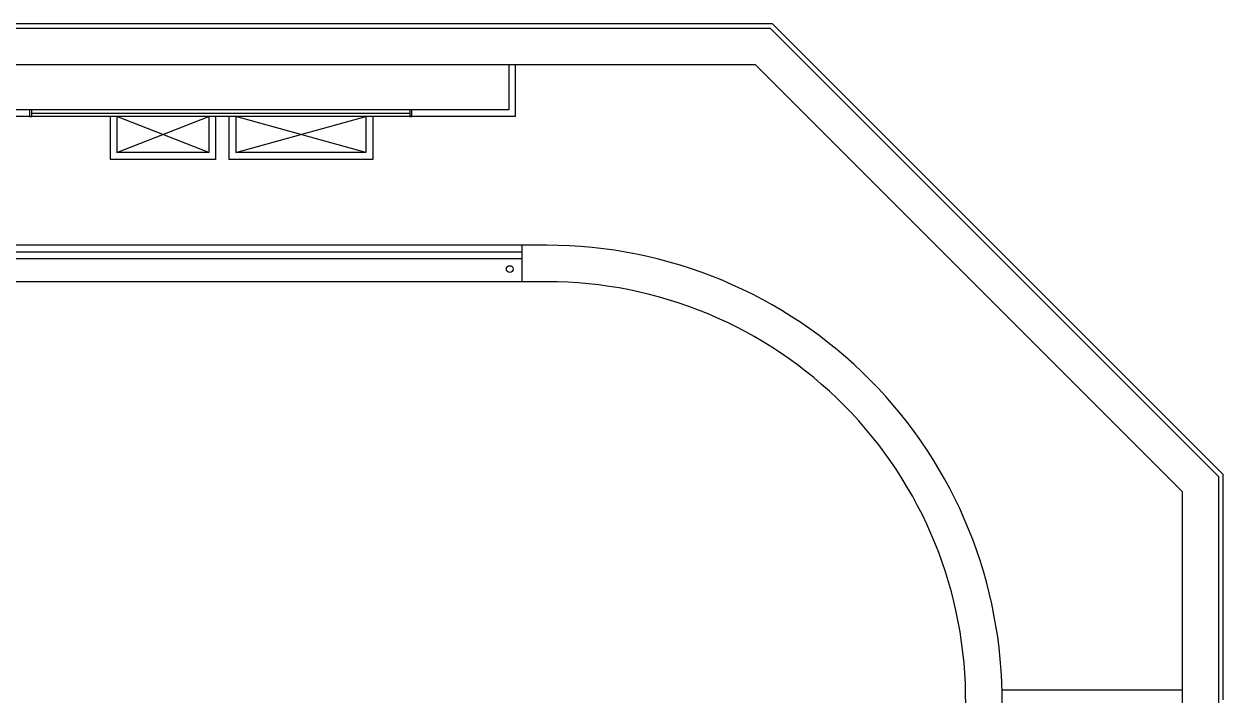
# Model space of a CAD drawing. Header units: millimetres. Extents: x 489570 to 664474, y -400689 to -233120.
# Drawn here: x 538886 to 565540, y -340549 to -325629 of the extents above; entities that cross this region are included whole.
import ezdxf
from ezdxf.lldxf.tags import DXFTag

# ---------------------------------------------------------------- set-up
doc = ezdxf.new("R2010")
doc.units = ezdxf.units.MM
doc.header["$LTSCALE"] = 10
doc.header["$MEASUREMENT"] = 0
for name, color, linetype in [('XREF BB LVL 3$0$X-WTC3-Level 3 segmented$0$DOOR', 2, 'Continuous'), ('XREF BB LVL 3$0$X-WTC3-Level 3 segmented$0$HAT', 251, 'Continuous'), ('XREF BB LVL 3$0$X-WTC3-Level 3 segmented$0$HID', 1, 'XREF BB LVL 3$0$X-WTC3-Level 3 segmented$0$HIDDEN'), ('XREF BB LVL 3$0$X-WTC3-Level 3 segmented$0$WAL', 7, 'Continuous')]:
    doc.layers.add(name, color=color, linetype=linetype)
tags = doc.linetypes.add('XREF BB LVL 3$0$X-WTC3-Level 3 segmented$0$HIDDEN', pattern=[0.375, 0.25, -0.125]).pattern_tags.tags
tags[6:7] = [DXFTag(74, 4), DXFTag(75, 0), DXFTag(340, '0'), DXFTag(46, 1.0), DXFTag(50, 0.0), DXFTag(44, 0.0), DXFTag(45, 0.0)]
tags[4:5] = [DXFTag(74, 4), DXFTag(75, 0), DXFTag(340, '0'), DXFTag(46, 1.0), DXFTag(50, 0.0), DXFTag(44, 0.0), DXFTag(45, 0.0)]

msp = doc.modelspace()

# ---------------------------------------------------------------- linework, layer by layer
at = {"layer": 'XREF BB LVL 3$0$X-WTC3-Level 3 segmented$0$DOOR'}
for p, q in [((547509.7, -327539.2), (539059.7, -327539.2)), ((547509.7, -327689.2), (539059.7, -327689.2))]:
    msp.add_line(p, q, dxfattribs=at)
for points in [[(539059.7, -327689.2), (539059.7, -327539.2), (539009.7, -327539.2), (539009.7, -327689.2)], [(547509.7, -327689.2), (547509.7, -327539.2), (547459.7, -327539.2), (547459.7, -327689.2)]]:
    msp.add_lwpolyline(points, close=True, dxfattribs=at)
at = {"layer": 'XREF BB LVL 3$0$X-WTC3-Level 3 segmented$0$HAT'}
for p, q in [((555480.7, -325729.2), (538009.7, -325729.2)), ((565439.7, -335688.2), (555480.7, -325729.2)), ((565439.7, -335688.2), (565439.7, -340759.2))]:
    msp.add_line(p, q, dxfattribs=at)
at = {"layer": 'XREF BB LVL 3$0$X-WTC3-Level 3 segmented$0$HID'}
for p, q in [((539059.7, -327614.2), (547459.7, -327614.2)), ((540801.2, -327689.2), (540801.2, -328639.2)), ((540951.2, -327689.2), (540951.2, -328489.2)), ((542992.7, -328489.2), (540951.2, -327689.2)), ((540951.2, -328489.2), (542992.7, -327689.2)), ((542992.7, -327689.2), (542992.7, -328489.2)), ((543142.7, -327689.2), (543142.7, -328639.2)), ((543442.7, -327689.2), (543442.7, -328639.2)), ((543592.7, -327689.2), (543592.7, -328489.2)), ((546488.7, -328489.2), (543592.7, -327689.2)), ((543592.7, -328489.2), (546488.7, -327689.2)), ((546488.7, -327689.2), (546488.7, -328489.2)), ((546638.7, -327689.2), (546638.7, -328639.2)), ((543142.7, -328639.2), (540801.2, -328639.2)), ((542992.7, -328489.2), (540951.2, -328489.2)), ((546638.7, -328639.2), (543442.7, -328639.2)), ((546488.7, -328489.2), (543592.7, -328489.2))]:
    msp.add_line(p, q, dxfattribs=at)
at = {"layer": 'XREF BB LVL 3$0$X-WTC3-Level 3 segmented$0$WAL'}
for p, q in [((555522.1, -325629.2), (538009.7, -325629.2)), ((565539.7, -335646.8), (555522.1, -325629.2)), ((555145.2, -326539.2), (538009.7, -326539.2)), ((564629.7, -336023.8), (555145.2, -326539.2)), ((539009.7, -327539.2), (538009.7, -327539.2)), ((549664.7, -327539.2), (547509.7, -327539.2)), ((539009.7, -327689.2), (538009.7, -327689.2)), ((549814.7, -327689.2), (547509.7, -327689.2)), ((550509.7, -330549.2), (538009.7, -330549.2)), ((549950.7, -330699.2), (538009.7, -330699.2)), ((549950.7, -330549.2), (549950.7, -331359.2)), ((549950.7, -330849.2), (538009.7, -330849.2)), ((550509.7, -331359.2), (538009.7, -331359.2)), ((565539.7, -340659.2), (565539.7, -335646.8)), ((564629.7, -336023.8), (564629.7, -340759.2)), ((564629.7, -340439.2), (560627.5, -340439.2))]:
    msp.add_line(p, q, dxfattribs=at)
msp.add_lwpolyline([(549814.7, -327689.2), (549814.7, -326539.2), (549664.7, -326539.2), (549664.7, -327539.2)], dxfattribs=at)
msp.add_circle((549684.5, -331078.2), 75, dxfattribs=at)
for radius, start in [(10120, 359.49045), (9310, 359.44611)]:
    msp.add_arc((550509.7, -340669.2), radius, start, 90, dxfattribs=at)

doc.saveas('drawing.dxf')
